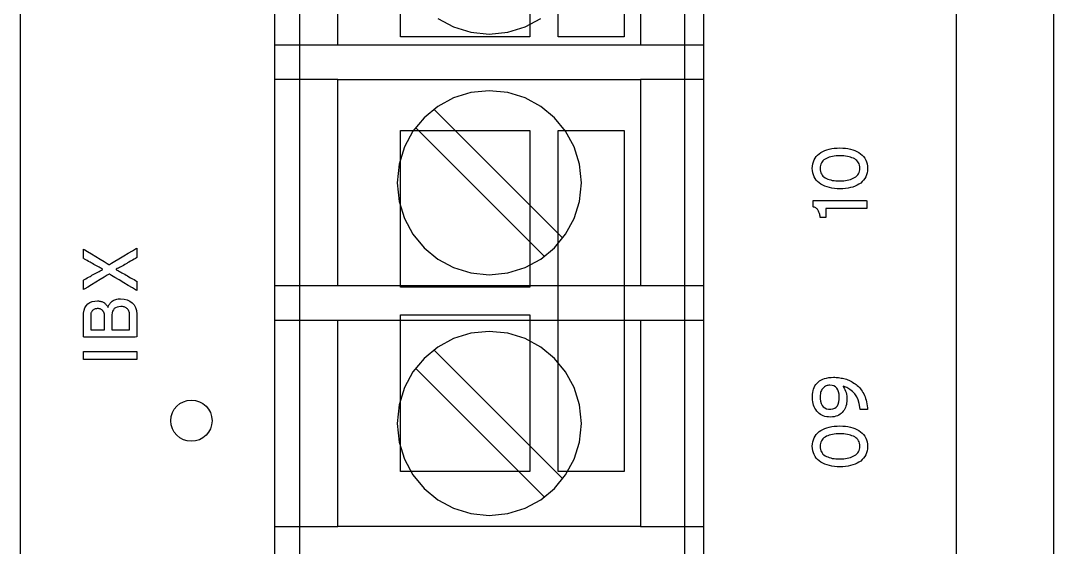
# Model space of a CAD drawing. Extents: x 1 to 47.7, y 0.2 to 35.
# Drawn here: x 38.361 to 40.238, y 6.905 to 7.863 of the extents above; entities that cross this region are included whole.
import ezdxf

# ---------------------------------------------------------------- set-up
doc = ezdxf.new("R2010")
doc.units = 0
doc.header["$MEASUREMENT"] = 0
for name, color, linetype in [('1_1__SCREW_TERMINAL_BLOCK_', 7, 'CONTINUOUS'), ('1_2__CONNECTORIZED_RELAY__', 7, 'CONTINUOUS'), ('8_0_____DWG', 7, 'CONTINUOUS')]:
    doc.layers.add(name, color=color, linetype=linetype)

msp = doc.modelspace()

# ---------------------------------------------------------------- linework, layer by layer
at = {"layer": '1_1__SCREW_TERMINAL_BLOCK_'}
for points in [[(39.4879, 8.1931), (39.4879, 7.8181), (38.9381, 7.8181), (38.9381, 8.1931), (39.4879, 8.1931)], [(38.823, 7.8866), (38.823, 7.6616), (38.823, 7.1921), (38.823, 6.9605), (38.823, 6.7398)], [(39.603, 6.7398), (39.603, 6.9605), (39.603, 7.1921), (39.603, 7.6616), (39.603, 7.8866)], [(39.1195, 7.8668), (39.1479, 7.8514), (39.1793, 7.8416), (39.213, 7.8382), (39.2467, 7.8416), (39.2781, 7.8514), (39.3066, 7.8668)], [(38.9381, 7.8181), (38.823, 7.8181)], [(39.603, 7.8181), (39.4879, 7.8181)], [(38.9381, 7.7556), (38.823, 7.7556)], [(39.4879, 7.7556), (39.4879, 7.3806), (38.9381, 7.3806), (38.9381, 7.7556), (39.4879, 7.7556)], [(39.603, 7.7556), (39.4879, 7.7556)], [(39.1124, 7.7018), (39.3467, 7.4676)], [(39.3133, 7.4341), (39.079, 7.6684)], [(38.9381, 7.3806), (38.823, 7.3806)], [(39.603, 7.3806), (39.4879, 7.3806)], [(38.823, 7.318), (38.9381, 7.318)], [(39.4879, 7.318), (39.4879, 6.943), (38.9381, 6.943), (38.9381, 7.318), (39.4879, 7.318)], [(39.4879, 7.318), (39.603, 7.318)], [(39.1124, 7.2643), (39.3467, 7.03)], [(39.3133, 6.9966), (39.079, 7.2309)], [(38.823, 6.943), (38.9381, 6.943)], [(39.4879, 6.943), (39.603, 6.943)]]:
    msp.add_lwpolyline(points, dxfattribs=at)
for points in [[(39.213, 7.7354), (39.1793, 7.732), (39.1479, 7.7222), (39.1195, 7.7068), (39.0947, 7.6864), (39.0742, 7.6616), (39.0588, 7.6332), (39.049, 7.6017), (39.0456, 7.568), (39.049, 7.5343), (39.0588, 7.5029), (39.0742, 7.4745), (39.0947, 7.4497), (39.1195, 7.4293), (39.1479, 7.4139), (39.1793, 7.4041), (39.213, 7.4007), (39.2467, 7.4041), (39.2781, 7.4139), (39.3066, 7.4293), (39.3314, 7.4497), (39.3518, 7.4745), (39.3673, 7.5029), (39.377, 7.5343), (39.3804, 7.568), (39.377, 7.6017), (39.3673, 7.6332), (39.3518, 7.6616), (39.3314, 7.6864), (39.3066, 7.7068), (39.2781, 7.7222), (39.2467, 7.732)], [(39.213, 7.2979), (39.1793, 7.2945), (39.1479, 7.2847), (39.1195, 7.2693), (39.0947, 7.2488), (39.0742, 7.2241), (39.0588, 7.1956), (39.049, 7.1642), (39.0456, 7.1304), (39.049, 7.0967), (39.0588, 7.0654), (39.0742, 7.0369), (39.0947, 7.0122), (39.1195, 6.9918), (39.1479, 6.9763), (39.1793, 6.9666), (39.213, 6.9632), (39.2467, 6.9666), (39.2781, 6.9763), (39.3066, 6.9918), (39.3314, 7.0122), (39.3518, 7.0369), (39.3673, 7.0654), (39.377, 7.0967), (39.3804, 7.1304), (39.377, 7.1642), (39.3673, 7.1956), (39.3518, 7.2241), (39.3314, 7.2488), (39.3066, 7.2693), (39.2781, 7.2847), (39.2467, 7.2945)]]:
    msp.add_lwpolyline(points, close=True, dxfattribs=at)
at = {"layer": '1_2__CONNECTORIZED_RELAY__'}
for points in [[(39.4581, 8.4531), (39.4581, 7.8331), (39.3381, 7.8331), (39.3381, 8.4531), (39.4581, 8.4531)], [(39.2865, 8.1181), (39.2865, 7.8331), (39.0515, 7.8331), (39.0515, 8.1181), (39.2865, 8.1181)], [(38.8681, 7.9728), (38.8681, 7.8312), (38.8681, 7.5344), (38.8681, 7.2315), (38.8681, 7.0825), (38.8681, 6.9376), (38.8681, 6.7986)], [(39.5682, 6.8751), (39.5682, 7.172), (39.5682, 7.4748), (39.5682, 7.6238), (39.5682, 7.7687), (39.5682, 7.9077)], [(39.2865, 7.6631), (39.2865, 7.3781), (39.0515, 7.3781), (39.0515, 7.6631), (39.2865, 7.6631)], [(39.4581, 7.6631), (39.4581, 7.0431), (39.3381, 7.0431), (39.3381, 7.6631), (39.4581, 7.6631)], [(39.2865, 7.3281), (39.2865, 7.0431), (39.0515, 7.0431), (39.0515, 7.3281), (39.2865, 7.3281)]]:
    msp.add_lwpolyline(points, dxfattribs=at)
at = {"layer": '8_0_____DWG'}
for points in [[(38.3615, 5.3118), (38.3615, 5.4534), (38.3615, 5.5972), (38.3615, 5.7432), (38.3615, 5.8912), (38.3615, 6.041), (38.3615, 6.1927), (38.3615, 6.3461), (38.3615, 6.5011), (38.3615, 6.6576), (38.3615, 6.8155), (38.3615, 6.9747), (38.3615, 7.1351), (38.3615, 7.2965), (38.3615, 7.459), (38.3615, 7.6223), (38.3615, 7.9512)], [(40.0615, 7.9512), (40.0615, 7.6223), (40.0615, 7.459), (40.0615, 7.2965), (40.0615, 7.1351), (40.0615, 6.9747), (40.0615, 6.8155), (40.0615, 6.6576), (40.0615, 6.5011), (40.0615, 6.3461), (40.0615, 6.1927), (40.0615, 6.041), (40.0615, 5.8912), (40.0615, 5.7432), (40.0615, 5.5972), (40.0615, 5.4534), (40.0615, 5.3118)], [(40.238, 7.9361), (40.238, 7.7476), (40.238, 7.5606), (40.238, 7.3753), (40.238, 7.1918), (40.238, 7.0101), (40.238, 6.8304), (40.238, 6.6527), (40.238, 6.5647), (40.238, 6.4772), (40.238, 6.3903), (40.238, 6.3039), (40.238, 6.2182), (40.238, 6.133), (40.238, 6.0485), (40.238, 5.9646), (40.238, 5.8813), (40.238, 5.7986), (40.238, 5.7166), (40.238, 5.6353), (40.238, 5.5547), (40.238, 5.4748), (40.238, 5.3956), (40.238, 5.3171)], [(38.5727, 7.247), (38.4755, 7.247), (38.4755, 7.2611), (38.5727, 7.2611), (38.5727, 7.247)]]:
    msp.add_lwpolyline(points, dxfattribs=at)
for points in [[(39.85, 7.6313), (39.8552, 7.6312), (39.8601, 7.6308), (39.8648, 7.6302), (39.8692, 7.6293), (39.8734, 7.6281), (39.8773, 7.6267), (39.881, 7.625), (39.8845, 7.623), (39.8878, 7.6208), (39.8906, 7.6183), (39.8931, 7.6156), (39.8953, 7.6126), (39.897, 7.6094), (39.8984, 7.606), (39.8994, 7.6023), (39.9001, 7.5983), (39.9003, 7.5941), (39.9001, 7.5899), (39.8994, 7.586), (39.8984, 7.5823), (39.8971, 7.5789), (39.8953, 7.5757), (39.8932, 7.5728), (39.8907, 7.5701), (39.8879, 7.5676), (39.8847, 7.5654), (39.8813, 7.5635), (39.8776, 7.5618), (39.8737, 7.5603), (39.8695, 7.5592), (39.8651, 7.5583), (39.8604, 7.5576), (39.8555, 7.5572), (39.8503, 7.5571), (39.8451, 7.5572), (39.8402, 7.5576), (39.8355, 7.5583), (39.8311, 7.5592), (39.8269, 7.5604), (39.8229, 7.5618), (39.8192, 7.5636), (39.8157, 7.5655), (39.8125, 7.5678), (39.8096, 7.5703), (39.8071, 7.573), (39.805, 7.5759), (39.8032, 7.5791), (39.8019, 7.5826), (39.8009, 7.5863), (39.8003, 7.5902), (39.8, 7.5943), (39.8003, 7.5985), (39.8009, 7.6025), (39.8019, 7.6062), (39.8033, 7.6097), (39.805, 7.6129), (39.8071, 7.6158), (39.8096, 7.6185), (39.8124, 7.6209), (39.8156, 7.6231), (39.819, 7.6251), (39.8227, 7.6267), (39.8266, 7.6281), (39.8308, 7.6293), (39.8353, 7.6302), (39.8399, 7.6308), (39.8449, 7.6312)], [(39.8503, 7.6171), (39.8467, 7.617), (39.8432, 7.6168), (39.8399, 7.6165), (39.8367, 7.6159), (39.8337, 7.6153), (39.8309, 7.6145), (39.8282, 7.6135), (39.8256, 7.6124), (39.8233, 7.6112), (39.8211, 7.6097), (39.8193, 7.6081), (39.8178, 7.6062), (39.8165, 7.6042), (39.8155, 7.6019), (39.8148, 7.5995), (39.8143, 7.5969), (39.8142, 7.5941), (39.8143, 7.5913), (39.8148, 7.5887), (39.8155, 7.5863), (39.8165, 7.5841), (39.8177, 7.5821), (39.8192, 7.5803), (39.8211, 7.5787), (39.8231, 7.5772), (39.8255, 7.576), (39.828, 7.5749), (39.8306, 7.5739), (39.8334, 7.5731), (39.8364, 7.5724), (39.8396, 7.5719), (39.8429, 7.5716), (39.8464, 7.5714), (39.85, 7.5713), (39.8536, 7.5714), (39.8571, 7.5716), (39.8604, 7.572), (39.8635, 7.5725), (39.8665, 7.5732), (39.8693, 7.5741), (39.8719, 7.5751), (39.8745, 7.5762), (39.8768, 7.5775), (39.879, 7.579), (39.8809, 7.5806), (39.8825, 7.5824), (39.8838, 7.5844), (39.8849, 7.5866), (39.8856, 7.589), (39.8861, 7.5916), (39.8862, 7.5943), (39.8861, 7.5972), (39.8856, 7.5998), (39.8849, 7.6022), (39.8839, 7.6044), (39.8826, 7.6064), (39.881, 7.6083), (39.8791, 7.6099), (39.877, 7.6113), (39.8746, 7.6126), (39.8721, 7.6136), (39.8695, 7.6146), (39.8667, 7.6153), (39.8637, 7.616), (39.8606, 7.6165), (39.8573, 7.6168), (39.8539, 7.617)], [(39.8988, 7.5215), (39.8959, 7.5215), (39.8884, 7.5215), (39.8775, 7.5215), (39.8648, 7.5215), (39.8518, 7.5215), (39.8398, 7.5215), (39.8304, 7.5215), (39.825, 7.5215), (39.8243, 7.5213), (39.8243, 7.5201), (39.8243, 7.518), (39.8243, 7.5153), (39.8243, 7.5124), (39.8243, 7.5096), (39.8243, 7.5071), (39.8243, 7.5054), (39.8243, 7.5048), (39.8239, 7.5048), (39.8229, 7.5048), (39.8214, 7.5048), (39.8197, 7.5048), (39.8179, 7.5048), (39.8163, 7.5048), (39.815, 7.5048), (39.8143, 7.5048), (39.8141, 7.5057), (39.814, 7.5073), (39.8137, 7.509), (39.8134, 7.5105), (39.813, 7.5121), (39.8125, 7.5135), (39.812, 7.5149), (39.8114, 7.5163), (39.8108, 7.5175), (39.8101, 7.5187), (39.8093, 7.5198), (39.8084, 7.5208), (39.8073, 7.5216), (39.8062, 7.5224), (39.805, 7.523), (39.8037, 7.5236), (39.8023, 7.524), (39.8016, 7.5243), (39.8016, 7.5251), (39.8016, 7.5266), (39.8016, 7.5284), (39.8016, 7.5304), (39.8016, 7.5323), (39.8016, 7.534), (39.8016, 7.5352), (39.8016, 7.5356), (39.8053, 7.5356), (39.8152, 7.5356), (39.8294, 7.5356), (39.8459, 7.5356), (39.8629, 7.5356), (39.8785, 7.5356), (39.8908, 7.5356), (39.8978, 7.5356), (39.8988, 7.5354), (39.8988, 7.5344), (39.8988, 7.5326), (39.8988, 7.5304), (39.8988, 7.5279), (39.8988, 7.5255), (39.8988, 7.5235), (39.8988, 7.522)], [(38.5727, 7.4321), (38.572, 7.4317), (38.5702, 7.4306), (38.5676, 7.4291), (38.5645, 7.4273), (38.5613, 7.4255), (38.5582, 7.4237), (38.5558, 7.4223), (38.5542, 7.4214), (38.5532, 7.4208), (38.5506, 7.4193), (38.5481, 7.4179), (38.5457, 7.4166), (38.5434, 7.4154), (38.5411, 7.4142), (38.539, 7.413), (38.537, 7.4119), (38.5351, 7.4109), (38.5351, 7.41), (38.537, 7.409), (38.539, 7.408), (38.5411, 7.4069), (38.5433, 7.4057), (38.5456, 7.4044), (38.548, 7.4031), (38.5505, 7.4016), (38.5531, 7.4001), (38.5542, 7.3995), (38.5558, 7.3986), (38.5582, 7.3972), (38.5613, 7.3955), (38.5645, 7.3937), (38.5676, 7.3919), (38.5702, 7.3904), (38.572, 7.3893), (38.5727, 7.389), (38.5727, 7.3883), (38.5727, 7.3867), (38.5727, 7.3843), (38.5727, 7.3815), (38.5727, 7.3786), (38.5727, 7.3759), (38.5727, 7.3736), (38.5727, 7.3722), (38.5726, 7.3719), (38.5699, 7.3735), (38.5645, 7.3768), (38.5571, 7.3812), (38.5487, 7.3863), (38.5402, 7.3914), (38.5325, 7.396), (38.5265, 7.3996), (38.5231, 7.4017), (38.5222, 7.4017), (38.5189, 7.3998), (38.5133, 7.3964), (38.506, 7.392), (38.4981, 7.3873), (38.4902, 7.3826), (38.4833, 7.3784), (38.4781, 7.3753), (38.4756, 7.3738), (38.4755, 7.3741), (38.4755, 7.3756), (38.4755, 7.3778), (38.4755, 7.3806), (38.4755, 7.3836), (38.4755, 7.3864), (38.4755, 7.3888), (38.4755, 7.3905), (38.4755, 7.3911), (38.4761, 7.3914), (38.4776, 7.3923), (38.4798, 7.3935), (38.4824, 7.395), (38.485, 7.3965), (38.4875, 7.3979), (38.4896, 7.3991), (38.4909, 7.3998), (38.4919, 7.4004), (38.4945, 7.4018), (38.497, 7.4032), (38.4994, 7.4046), (38.5017, 7.4058), (38.504, 7.407), (38.5061, 7.4082), (38.5082, 7.4092), (38.5101, 7.4102), (38.5102, 7.4112), (38.5083, 7.4122), (38.5062, 7.4132), (38.5041, 7.4144), (38.5019, 7.4156), (38.4995, 7.4168), (38.4971, 7.4182), (38.4945, 7.4196), (38.4919, 7.4211), (38.4909, 7.4216), (38.4896, 7.4224), (38.4875, 7.4236), (38.485, 7.425), (38.4824, 7.4265), (38.4798, 7.428), (38.4776, 7.4293), (38.4761, 7.4301), (38.4755, 7.4305), (38.4755, 7.4311), (38.4755, 7.4327), (38.4755, 7.4351), (38.4755, 7.4379), (38.4755, 7.4408), (38.4755, 7.4435), (38.4755, 7.4458), (38.4755, 7.4472), (38.4756, 7.4475), (38.4781, 7.446), (38.4832, 7.4429), (38.4901, 7.4388), (38.498, 7.434), (38.5059, 7.4293), (38.5132, 7.4249), (38.5188, 7.4215), (38.522, 7.4196), (38.5229, 7.4196), (38.5264, 7.4217), (38.5324, 7.4253), (38.5401, 7.4299), (38.5487, 7.435), (38.5571, 7.4401), (38.5645, 7.4445), (38.5699, 7.4478), (38.5726, 7.4494), (38.5727, 7.4491), (38.5727, 7.4476), (38.5727, 7.4454), (38.5727, 7.4426), (38.5727, 7.4397), (38.5727, 7.4368), (38.5727, 7.4344), (38.5727, 7.4327)], [(38.5429, 7.3572), (38.5495, 7.3567), (38.5552, 7.3553), (38.5601, 7.3531), (38.5643, 7.35), (38.5676, 7.346), (38.5701, 7.3412), (38.5717, 7.3356), (38.5726, 7.329), (38.5727, 7.3247), (38.5727, 7.3222), (38.5727, 7.3176), (38.5727, 7.3117), (38.5727, 7.3052), (38.5727, 7.2989), (38.5727, 7.2933), (38.5727, 7.2894), (38.5727, 7.2877), (38.5698, 7.2876), (38.5606, 7.2876), (38.547, 7.2876), (38.5307, 7.2876), (38.5138, 7.2876), (38.498, 7.2876), (38.4852, 7.2876), (38.4772, 7.2876), (38.4755, 7.2878), (38.4755, 7.2902), (38.4755, 7.2947), (38.4755, 7.3007), (38.4755, 7.3074), (38.4755, 7.314), (38.4755, 7.3199), (38.4755, 7.3242), (38.4755, 7.3263), (38.4758, 7.3309), (38.4767, 7.3362), (38.4783, 7.3407), (38.4805, 7.3446), (38.4835, 7.3478), (38.4871, 7.3502), (38.4914, 7.352), (38.4964, 7.353), (38.5011, 7.3534), (38.5028, 7.3533), (38.5044, 7.3531), (38.5059, 7.3529), (38.5073, 7.3525), (38.5087, 7.3521), (38.51, 7.3516), (38.5113, 7.351), (38.5125, 7.3503), (38.5136, 7.3495), (38.5146, 7.3486), (38.5156, 7.3478), (38.5165, 7.3468), (38.5174, 7.3458), (38.5182, 7.3447), (38.519, 7.3436), (38.5197, 7.3424), (38.5203, 7.3415), (38.5207, 7.3429), (38.5212, 7.3442), (38.5218, 7.3456), (38.5225, 7.3468), (38.5234, 7.3481), (38.5243, 7.3493), (38.5254, 7.3505), (38.5266, 7.3517), (38.5279, 7.3529), (38.5293, 7.3539), (38.5309, 7.3547), (38.5326, 7.3555), (38.5344, 7.3561), (38.5363, 7.3566), (38.5384, 7.3569), (38.5406, 7.3571)], [(38.5016, 7.3392), (38.5003, 7.3392), (38.4991, 7.3391), (38.4979, 7.3389), (38.4968, 7.3386), (38.4957, 7.3383), (38.4947, 7.3378), (38.4938, 7.3373), (38.4929, 7.3367), (38.492, 7.336), (38.4913, 7.3352), (38.4907, 7.3342), (38.4901, 7.3331), (38.4897, 7.332), (38.4893, 7.3307), (38.4891, 7.3293), (38.4889, 7.3278), (38.4888, 7.3262), (38.4888, 7.3252), (38.4888, 7.3227), (38.4888, 7.319), (38.4888, 7.3147), (38.4888, 7.3103), (38.4888, 7.3062), (38.4888, 7.303), (38.4888, 7.3012), (38.4891, 7.3009), (38.4909, 7.3009), (38.4941, 7.3009), (38.4981, 7.3009), (38.5025, 7.3009), (38.5068, 7.3009), (38.5105, 7.3009), (38.513, 7.3009), (38.514, 7.3009), (38.514, 7.3019), (38.514, 7.3045), (38.514, 7.3082), (38.514, 7.3125), (38.514, 7.3169), (38.514, 7.3209), (38.514, 7.3241), (38.514, 7.3259), (38.514, 7.3266), (38.5139, 7.3274), (38.5139, 7.3282), (38.5138, 7.329), (38.5137, 7.3297), (38.5135, 7.3304), (38.5133, 7.331), (38.5131, 7.3316), (38.5128, 7.3322), (38.5126, 7.3328), (38.5123, 7.3333), (38.512, 7.3338), (38.5117, 7.3343), (38.5113, 7.3348), (38.511, 7.3353), (38.5106, 7.3357), (38.5102, 7.3361), (38.5096, 7.3366), (38.5088, 7.3373), (38.5079, 7.3378), (38.5069, 7.3382), (38.506, 7.3386), (38.5049, 7.3389), (38.5039, 7.3391), (38.5027, 7.3392)], [(38.5433, 7.3431), (38.5397, 7.3428), (38.5366, 7.3421), (38.5339, 7.3408), (38.5316, 7.3392), (38.5299, 7.337), (38.5285, 7.3344), (38.5276, 7.3313), (38.5272, 7.3277), (38.5271, 7.326), (38.5271, 7.3238), (38.5271, 7.3203), (38.5271, 7.316), (38.5271, 7.3114), (38.5271, 7.3071), (38.5271, 7.3036), (38.5271, 7.3014), (38.5273, 7.3009), (38.5294, 7.3009), (38.5333, 7.3009), (38.5385, 7.3009), (38.5442, 7.3009), (38.5499, 7.3009), (38.5547, 7.3009), (38.5581, 7.3009), (38.5594, 7.3009), (38.5594, 7.3019), (38.5594, 7.3046), (38.5594, 7.3084), (38.5594, 7.3127), (38.5594, 7.3172), (38.5594, 7.3213), (38.5594, 7.3243), (38.5594, 7.3259), (38.5594, 7.3275), (38.5592, 7.3296), (38.559, 7.3315), (38.5585, 7.3333), (38.558, 7.3349), (38.5573, 7.3363), (38.5565, 7.3376), (38.5556, 7.3387), (38.5545, 7.3397), (38.5534, 7.3405), (38.5522, 7.3412), (38.5509, 7.3418), (38.5496, 7.3423), (38.5481, 7.3426), (38.5466, 7.3429), (38.545, 7.3431)], [(39.8388, 7.2144), (39.841, 7.2144), (39.8433, 7.2143), (39.8455, 7.2141), (39.8478, 7.2138), (39.8501, 7.2135), (39.8524, 7.2131), (39.8548, 7.2126), (39.8572, 7.2121), (39.8595, 7.2115), (39.8619, 7.2107), (39.8643, 7.2099), (39.8666, 7.2089), (39.8689, 7.2078), (39.8711, 7.2067), (39.8733, 7.2054), (39.8755, 7.204), (39.8777, 7.2026), (39.8798, 7.201), (39.8818, 7.1994), (39.8837, 7.1976), (39.8856, 7.1957), (39.8873, 7.1937), (39.889, 7.1915), (39.8905, 7.1892), (39.892, 7.1868), (39.8934, 7.1843), (39.8947, 7.1816), (39.8959, 7.1788), (39.8969, 7.1758), (39.8979, 7.1727), (39.8986, 7.1695), (39.8993, 7.1661), (39.8998, 7.1626), (39.9002, 7.1589), (39.9003, 7.156), (39.8996, 7.156), (39.8981, 7.156), (39.8961, 7.156), (39.8938, 7.156), (39.8914, 7.156), (39.8893, 7.156), (39.8877, 7.156), (39.8868, 7.156), (39.8864, 7.16), (39.8853, 7.167), (39.8834, 7.1733), (39.8808, 7.179), (39.8774, 7.1841), (39.8732, 7.1885), (39.8683, 7.1924), (39.8626, 7.1956), (39.8561, 7.1982), (39.8565, 7.1967), (39.8581, 7.1945), (39.8594, 7.192), (39.8605, 7.1894), (39.8614, 7.1865), (39.8621, 7.1835), (39.8625, 7.1802), (39.8628, 7.1768), (39.8628, 7.1733), (39.8627, 7.1704), (39.8624, 7.1676), (39.8619, 7.1648), (39.8611, 7.1622), (39.8602, 7.1597), (39.8591, 7.1573), (39.8577, 7.1549), (39.8562, 7.1527), (39.8545, 7.1506), (39.8526, 7.1487), (39.8504, 7.1471), (39.8481, 7.1456), (39.8455, 7.1445), (39.8428, 7.1435), (39.8398, 7.1428), (39.8366, 7.1424), (39.8332, 7.1422), (39.8296, 7.1423), (39.8262, 7.1427), (39.823, 7.1433), (39.82, 7.1443), (39.8172, 7.1455), (39.8146, 7.147), (39.8122, 7.1487), (39.8101, 7.1508), (39.8081, 7.1531), (39.8063, 7.1556), (39.8048, 7.1582), (39.8035, 7.1609), (39.8024, 7.1638), (39.8015, 7.1668), (39.8008, 7.17), (39.8003, 7.1733), (39.8001, 7.1768), (39.8001, 7.1804), (39.8003, 7.1838), (39.8007, 7.187), (39.8014, 7.1901), (39.8023, 7.1931), (39.8035, 7.1959), (39.8049, 7.1986), (39.8066, 7.2011), (39.8085, 7.2034), (39.8106, 7.2057), (39.8131, 7.2077), (39.8158, 7.2094), (39.8189, 7.2109), (39.8223, 7.2121), (39.826, 7.2131), (39.8299, 7.2138), (39.8342, 7.2142)], [(39.832, 7.2), (39.8302, 7.1999), (39.8285, 7.1997), (39.8269, 7.1993), (39.8253, 7.1987), (39.8238, 7.198), (39.8224, 7.1971), (39.821, 7.1961), (39.8197, 7.1949), (39.8185, 7.1935), (39.8174, 7.192), (39.8165, 7.1903), (39.8157, 7.1885), (39.8151, 7.1865), (39.8147, 7.1843), (39.8143, 7.182), (39.8142, 7.1795), (39.8143, 7.1754), (39.815, 7.1707), (39.8161, 7.1668), (39.8178, 7.1634), (39.82, 7.1607), (39.8227, 7.1587), (39.8259, 7.1573), (39.8296, 7.1565), (39.8338, 7.1565), (39.8375, 7.1571), (39.8407, 7.1583), (39.8434, 7.1602), (39.8456, 7.1627), (39.8472, 7.1658), (39.8484, 7.1695), (39.849, 7.1739), (39.8491, 7.1789), (39.8488, 7.1837), (39.8479, 7.188), (39.8465, 7.1916), (39.8447, 7.1945), (39.8423, 7.1969), (39.8393, 7.1986), (39.8359, 7.1996)], [(38.6718, 7.173), (38.6793, 7.1722), (38.6864, 7.17), (38.6927, 7.1666), (38.6983, 7.162), (38.7029, 7.1564), (38.7063, 7.1501), (38.7085, 7.143), (38.7093, 7.1355), (38.7085, 7.1279), (38.7063, 7.1209), (38.7029, 7.1145), (38.6983, 7.1089), (38.6927, 7.1044), (38.6864, 7.1009), (38.6793, 7.0987), (38.6718, 7.098), (38.6642, 7.0987), (38.6572, 7.1009), (38.6508, 7.1044), (38.6452, 7.1089), (38.6407, 7.1145), (38.6372, 7.1209), (38.635, 7.1279), (38.6342, 7.1355), (38.635, 7.143), (38.6372, 7.1501), (38.6407, 7.1564), (38.6452, 7.162), (38.6508, 7.1666), (38.6572, 7.17), (38.6642, 7.1722)], [(39.85, 7.126), (39.8552, 7.1258), (39.8601, 7.1254), (39.8648, 7.1248), (39.8692, 7.1239), (39.8734, 7.1227), (39.8773, 7.1213), (39.881, 7.1196), (39.8845, 7.1176), (39.8878, 7.1154), (39.8906, 7.1129), (39.8931, 7.1102), (39.8953, 7.1073), (39.897, 7.104), (39.8984, 7.1006), (39.8994, 7.0969), (39.9001, 7.0929), (39.9003, 7.0887), (39.9001, 7.0845), (39.8994, 7.0806), (39.8984, 7.077), (39.8971, 7.0735), (39.8953, 7.0703), (39.8932, 7.0674), (39.8907, 7.0647), (39.8879, 7.0622), (39.8847, 7.06), (39.8813, 7.0581), (39.8776, 7.0564), (39.8737, 7.055), (39.8695, 7.0538), (39.8651, 7.0529), (39.8604, 7.0522), (39.8555, 7.0518), (39.8503, 7.0517), (39.8451, 7.0518), (39.8402, 7.0522), (39.8355, 7.0529), (39.8311, 7.0538), (39.8269, 7.055), (39.8229, 7.0565), (39.8192, 7.0582), (39.8157, 7.0602), (39.8125, 7.0624), (39.8096, 7.0649), (39.8071, 7.0676), (39.805, 7.0706), (39.8032, 7.0738), (39.8019, 7.0772), (39.8009, 7.0809), (39.8003, 7.0848), (39.8, 7.089), (39.8003, 7.0932), (39.8009, 7.0971), (39.8019, 7.1008), (39.8033, 7.1043), (39.805, 7.1075), (39.8071, 7.1104), (39.8096, 7.1131), (39.8124, 7.1156), (39.8156, 7.1177), (39.819, 7.1197), (39.8227, 7.1213), (39.8266, 7.1228), (39.8308, 7.1239), (39.8353, 7.1248), (39.8399, 7.1254), (39.8449, 7.1258)], [(39.8503, 7.1117), (39.8467, 7.1116), (39.8432, 7.1114), (39.8399, 7.1111), (39.8367, 7.1106), (39.8337, 7.1099), (39.8309, 7.1091), (39.8282, 7.1082), (39.8256, 7.1071), (39.8233, 7.1058), (39.8211, 7.1043), (39.8193, 7.1027), (39.8178, 7.1008), (39.8165, 7.0988), (39.8155, 7.0966), (39.8148, 7.0941), (39.8143, 7.0915), (39.8142, 7.0887), (39.8143, 7.0859), (39.8148, 7.0834), (39.8155, 7.081), (39.8165, 7.0788), (39.8177, 7.0768), (39.8192, 7.0749), (39.8211, 7.0733), (39.8231, 7.0719), (39.8255, 7.0706), (39.828, 7.0695), (39.8306, 7.0685), (39.8334, 7.0677), (39.8364, 7.067), (39.8396, 7.0665), (39.8429, 7.0662), (39.8464, 7.066), (39.85, 7.0659), (39.8536, 7.066), (39.8571, 7.0662), (39.8604, 7.0666), (39.8635, 7.0672), (39.8665, 7.0679), (39.8693, 7.0687), (39.8719, 7.0697), (39.8745, 7.0708), (39.8768, 7.0721), (39.879, 7.0736), (39.8809, 7.0752), (39.8825, 7.077), (39.8838, 7.0791), (39.8849, 7.0813), (39.8856, 7.0836), (39.8861, 7.0862), (39.8862, 7.089), (39.8861, 7.0918), (39.8856, 7.0944), (39.8849, 7.0968), (39.8839, 7.099), (39.8826, 7.1011), (39.881, 7.1029), (39.8791, 7.1045), (39.877, 7.106), (39.8746, 7.1072), (39.8721, 7.1082), (39.8695, 7.1092), (39.8667, 7.1099), (39.8637, 7.1106), (39.8606, 7.1111), (39.8573, 7.1114), (39.8539, 7.1117)]]:
    msp.add_lwpolyline(points, close=True, dxfattribs=at)

doc.saveas('drawing.dxf')
